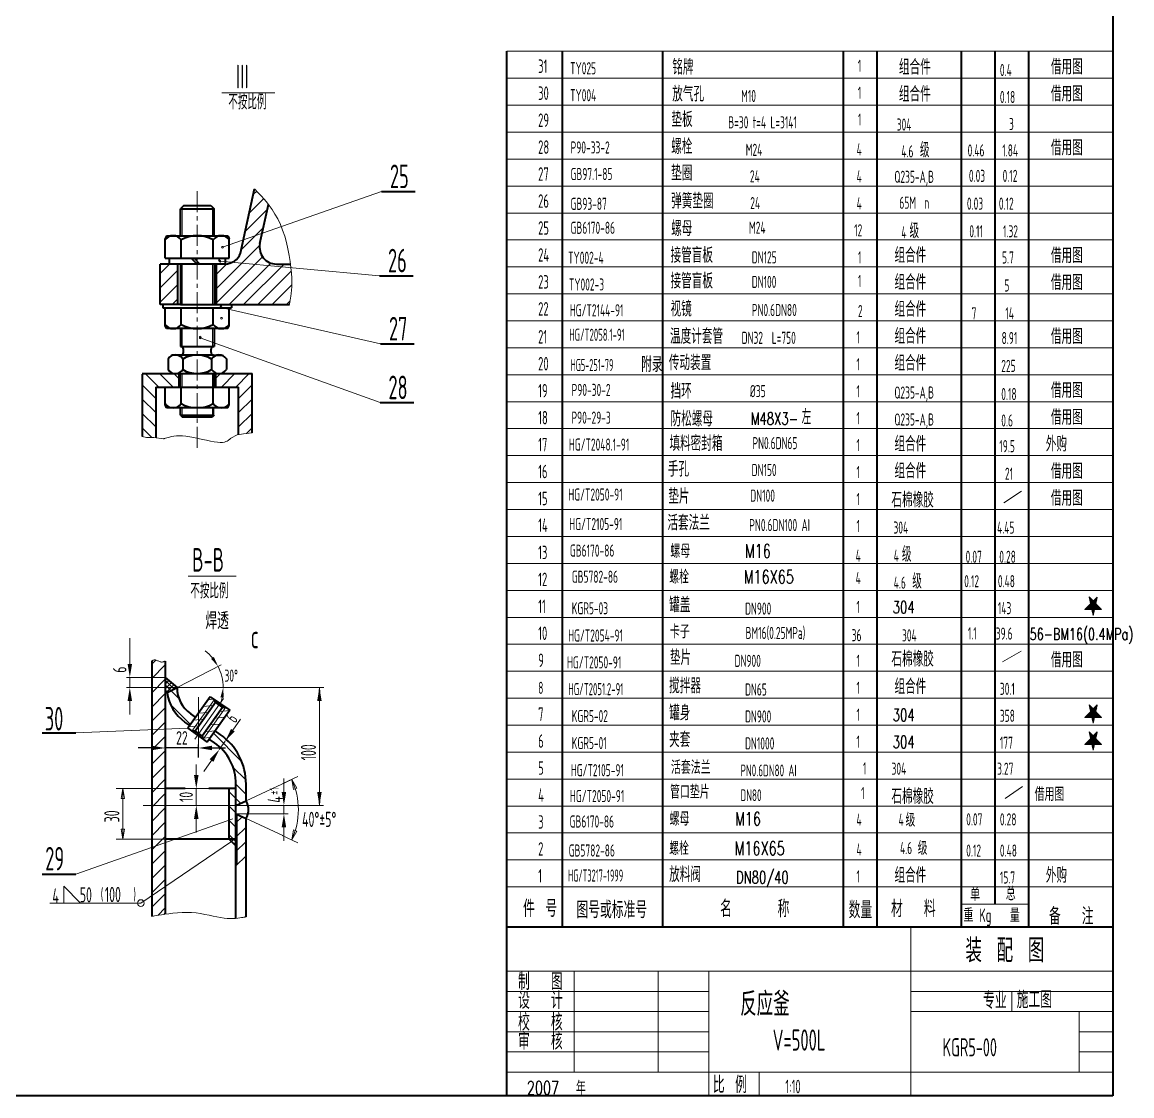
# Model space of a CAD drawing. Extents: x 2514 to 4956, y -860 to 401.
# Drawn here: x 2774 to 3103.5, y -429.8 to -111.2 of the extents above; entities that cross this region are included whole.
import ezdxf

# ---------------------------------------------------------------- set-up
doc = ezdxf.new("R2010")
doc.units = 0
doc.header["$LTSCALE"] = 5
doc.header["$MEASUREMENT"] = 0
doc.linetypes.add('CENTER', pattern=[2, 1.25, -0.25, 0.25, -0.25])
doc.layers.get('0').update_dxf_attribs({"linetype": 'CONTINUOUS', "lineweight": 18})
doc.layers.get('DEFPOINTS').update_dxf_attribs({"linetype": 'CONTINUOUS', "lineweight": 18})
for name, color, linetype, lineweight in [('1', 1, 'CONTINUOUS', 40), ('10', 7, 'CONTINUOUS', 18), ('2', 7, 'CENTER', 18), ('5', 7, 'CONTINUOUS', 18)]:
    doc.layers.add(name, color=color, linetype=linetype, lineweight=lineweight)
doc.styles.add('HZ', font='txt', dxfattribs={"width": 0.5, "bigfont": 'hztxt'})
doc.styles.get("Standard").update_dxf_attribs({"font": 'isocp.shx', "width": 0.707, "bigfont": 'hztxt.shx'})
doc.dimstyles.get("Standard").update_dxf_attribs({"dimtxt": 4, "dimasz": 4, "dimexe": 0.3, "dimexo": 0.0625, "dimgap": 0.1, "dimtad": 1, "dimdec": 4, "dimzin": 0, "dimdsep": 46, "dimtxsty": 'Standard', "dimcen": 0.09, "dimadec": 0, "dimazin": 0, "dimtfac": 1, "dimtdec": 4, "dimtmove": 0, "dimatfit": 3, "dimfxl": 1, "dimtolj": 1, "dimtzin": 0, "dimarcsym": 0})

# ---------------------------------------------------------------- blocks, each defined once
blk = doc.blocks.new('*D81')
at = {"color": 0, "lineweight": -2, "transparency": 16777216}
for p, q in [((2816.46, -329.4), (2816.46, -325.62)), ((2826.37, -329.4), (2826.37, -325.62)), ((2812.46, -326.62), (2808.46, -326.62)), ((2826.37, -326.62), (2816.46, -326.62)), ((2830.37, -326.62), (2834.37, -326.62))]:
    blk.add_line(p, q, dxfattribs=at)
at = {"color": 0, "transparency": 16777216}
for points in [[(2812.46, -325.95), (2812.46, -327.29), (2816.46, -326.62)], [(2830.37, -325.95), (2830.37, -327.29), (2826.37, -326.62)]]:
    blk.add_solid(points, dxfattribs=at)
at = {"layer": 'DEFPOINTS', "color": 0, "transparency": 16777216}
for p in [(2816.46, -326.62), (2816.46, -329.4), (2826.37, -329.4)]:
    blk.add_point(p, dxfattribs=at)
at = {"color": 0, "transparency": 16777216, "insert": (2821.42, -323.62), "char_height": 4, "attachment_point": 5}
blk.add_mtext('\\A1;22', dxfattribs=at)
blk = doc.blocks.new('*D23')
for p, q in [((-351.044809, -150.932251), (-352.506736, -152.394178)), ((-350.802169, -154.932251), (-346.802169, -150.932251)), ((-346.559528, -154.932251), (-342.559528, -150.932251)), ((-345.680615, -158.295979), (-341.680615, -154.295979)), ((-345.680615, -162.538619), (-341.680615, -158.538619)), ((-345.680615, -166.78126), (-341.680615, -162.78126)), ((-341.680615, -167.023901), (-343.365487, -168.708772))]:
    blk.add_line(p, q)
blk = doc.blocks.new('*D24')
for p, q in [((-369.403262, -154.932251), (-373.403262, -150.932251)), ((-365.160622, -154.932251), (-369.160622, -150.932251)), ((-364.917981, -150.932251), (-363.456054, -152.394178)), ((-370.282175, -158.295979), (-374.282175, -154.295979)), ((-370.282175, -162.538619), (-374.282175, -158.538619)), ((-370.282175, -166.78126), (-374.282175, -162.78126)), ((-374.282175, -167.023901), (-371.429012, -169.877063))]:
    blk.add_line(p, q)
blk = doc.blocks.new('*D19')
for p, q in [((-367.981395, -170.307333), (-367.979568, -170.306785)), ((-367.979568, -170.306785), (-367.966781, -170.302952)), ((-367.966781, -170.302952), (-367.932071, -170.292549)), ((-367.932071, -170.292549), (-367.864478, -170.272289)), ((-367.864478, -170.272289), (-367.753042, -170.238888)), ((-367.753042, -170.238888), (-367.586801, -170.189061)), ((-367.586801, -170.189061), (-367.354794, -170.119521)), ((-367.354794, -170.119521), (-367.046061, -170.026983)), ((-367.046061, -170.026983), (-366.651224, -169.911008)), ((-366.651224, -169.911008), (-366.167243, -169.782529)), ((-366.167243, -169.782529), (-365.592663, -169.655326)), ((-365.592663, -169.655326), (-364.926027, -169.543179)), ((-364.926027, -169.543179), (-364.165879, -169.459867)), ((-364.165879, -169.459867), (-363.310763, -169.419171)), ((-363.310763, -169.419171), (-362.359223, -169.434869)), ((-362.359223, -169.434869), (-361.309803, -169.520741)), ((-361.309803, -169.520741), (-360.166469, -169.684606)), ((-360.166469, -169.684606), (-358.954869, -169.910444)), ((-358.954869, -169.910444), (-357.706077, -170.176274)), ((-357.706077, -170.176274), (-356.451162, -170.460113)), ((-356.451162, -170.460113), (-355.221197, -170.739982)), ((-355.221197, -170.739982), (-354.047253, -170.993899)), ((-354.047253, -170.993899), (-352.960401, -171.199883)), ((-352.960401, -171.199883), (-351.991712, -171.335953)), ((-350.473109, -171.360755), (-349.902832, -171.274725)), ((-349.902832, -171.274725), (-349.439999, -171.144096)), ((-349.439999, -171.144096), (-349.070677, -170.98463)), ((-349.070677, -170.98463), (-348.780936, -170.812094)), ((-348.780936, -170.812094), (-348.556846, -170.642253)), ((-348.556846, -170.642253), (-348.384475, -170.490871)), ((-348.384475, -170.490871), (-348.251427, -170.370373)), ((-348.251427, -170.370373), (-348.151444, -170.279821)), ((-348.151444, -170.279821), (-348.079803, -170.214938)), ((-348.079803, -170.214938), (-348.03178, -170.171444)), ((-348.03178, -170.171444), (-348.002651, -170.145063)), ((-348.002651, -170.145063), (-347.981395, -170.125812)), ((-347.987693, -170.131516), (-347.982182, -170.126525)), ((-351.991712, -171.335953), (-351.164758, -171.386419)), ((-351.164758, -171.386419), (-350.473109, -171.360755))]:
    blk.add_line(p, q)
blk = doc.blocks.new('*D21')
at = {"layer": '5'}
for p, q in [((-341.319172, -97.835441), (-340.315532, -96.831801)), ((-342.49537, -103.25428), (-338.276374, -99.035284)), ((-343.671569, -108.67312), (-337.136699, -102.138249)), ((-344.847768, -114.091959), (-338.312897, -107.557089)), ((-352.231395, -125.718227), (-339.444894, -112.931726)), ((-352.231395, -129.960868), (-338.560981, -116.290454)), ((-352.231395, -121.475587), (-349.149758, -118.393949)), ((-348.460137, -130.432251), (-336.153296, -118.12541)), ((-344.217496, -130.432251), (-332.203032, -118.417786)), ((-339.974856, -130.432251), (-330.046474, -120.503869)), ((-335.732215, -130.432251), (-329.912288, -124.612324)), ((-331.489574, -130.432251), (-330.421635, -129.364311))]:
    blk.add_line(p, q, dxfattribs=at)
blk = doc.blocks.new('*D22')
at = {"layer": '5'}
for p, q in [((-368.991441, -121.26507), (-366.158622, -118.432251)), ((-363.731395, -120.247665), (-368.991441, -125.507711)), ((-363.731395, -124.490305), (-368.991441, -129.750351)), ((-365.4307, -130.432251), (-363.731395, -128.732946))]:
    blk.add_line(p, q, dxfattribs=at)
blk = doc.blocks.new('*D20')
for p, q in [((-340.953932, -96.152754), (-340.951146, -96.155717)), ((-340.951146, -96.155717), (-340.931646, -96.176459)), ((-340.931646, -96.176459), (-340.878717, -96.232758)), ((-340.878717, -96.232758), (-340.775645, -96.342393)), ((-340.775645, -96.342393), (-340.605716, -96.523142)), ((-340.605716, -96.523142), (-340.352214, -96.792784)), ((-340.352214, -96.792784), (-339.998426, -97.169097)), ((-339.998426, -97.169097), (-339.527637, -97.669861)), ((-339.527637, -97.669861), (-338.930462, -98.309652)), ((-338.930462, -98.309652), (-338.226831, -99.090246)), ((-338.226831, -99.090246), (-337.444004, -100.010216)), ((-337.444004, -100.010216), (-336.609239, -101.068135)), ((-336.609239, -101.068135), (-335.749795, -102.262577)), ((-335.749795, -102.262577), (-334.892933, -103.592115)), ((-334.892933, -103.592115), (-334.06591, -105.055324)), ((-334.06591, -105.055324), (-333.295987, -106.650775)), ((-333.295987, -106.650775), (-332.605598, -108.371375)), ((-332.605598, -108.371375), (-331.997877, -110.187353)), ((-331.997877, -110.187353), (-331.471135, -112.063267)), ((-331.471135, -112.063267), (-331.023682, -113.963678)), ((-331.023682, -113.963678), (-330.653829, -115.853146)), ((-330.653829, -115.853146), (-330.359885, -117.69623)), ((-330.359885, -117.69623), (-330.140161, -119.457492)), ((-330.140161, -119.457492), (-329.992966, -121.101491)), ((-329.992966, -121.101491), (-329.914971, -122.599367)), ((-329.925338, -125.15319), (-329.990619, -126.217227)), ((-329.896274, -123.948585), (-329.925338, -125.15319)), ((-329.914971, -122.599367), (-329.896274, -123.948585)), ((-330.183678, -127.939777), (-330.288373, -128.606381)), ((-330.08058, -127.144741), (-330.183678, -127.939777)), ((-329.990619, -126.217227), (-330.08058, -127.144741)), ((-330.600198, -130.364558), (-330.612283, -130.432251)), ((-330.608702, -130.412194), (-330.611835, -130.429744)), ((-330.583638, -130.271794), (-330.600198, -130.364558)), ((-330.556336, -130.118859), (-330.583638, -130.271794)), ((-330.515607, -129.890709), (-330.556336, -130.118859)), ((-330.458765, -129.572303), (-330.515607, -129.890709)), ((-330.383125, -129.148596), (-330.458765, -129.572303)), ((-330.288373, -128.606381), (-330.383125, -129.148596))]:
    blk.add_line(p, q)

msp = doc.modelspace()

# ---------------------------------------------------------------- hatches: boundary and pattern name
h = msp.add_hatch()
h.set_pattern_fill('ANSI37', color=256, style=0)
h.set_pattern_definition([(45, (3273.56396, -710.42861), (-0.088388348, 0.088388348), []), (135, (3273.56396, -710.42861), (-0.088388348, -0.088388348), [])])
h.paths.add_polyline_path([(3091.6234, -285.54897), (3092.40108, -285.54897), (3092.78211, -283.83432), (3092.00331, -283.04646), (3091.22716, -283.81369)])
h.paths.add_polyline_path([(3092.00331, -283.04646), (3092.78211, -283.83432), (3093.22571, -281.8381)])
h.paths.add_polyline_path([(3090.76619, -281.79496), (3091.22716, -283.81369), (3092.00331, -283.04646)])
h.paths.add_polyline_path([(3091.22716, -283.81369), (3089.4717, -285.54897), (3091.6234, -285.54897)])
h.paths.add_polyline_path([(3092.40108, -285.54897), (3091.6234, -285.54897), (3092.01753, -287.27495)])
h.paths.add_polyline_path([(3092.78211, -283.83432), (3092.40108, -285.54897), (3094.47705, -285.54897)])
h = msp.add_hatch()
h.set_pattern_fill('ANSI31', color=256, scale=15, angle=140, style=0)
h.set_pattern_definition([(185, (2500.3012, -220.6135), (0.163417, -1.867865), [])])
h.paths.add_polyline_path([(2831.04779, -312.277), (2829.76997, -311.42555), (2826.88306, -315.48513), (2826.88306, -318.13344)])
h.paths.add_polyline_path([(2831.34125, -313.1193), (2831.10752, -312.3168), (2831.04779, -312.277), (2826.88306, -318.13344), (2826.88306, -319.38842)])
h.paths.add_polyline_path([(2826.88306, -315.48513), (2823.14181, -320.74609), (2824.39258, -321.63556), (2826.88306, -318.13344)])
h.paths.add_polyline_path([(2824.39258, -321.63556), (2825.31869, -321.58824), (2826.88306, -319.38842), (2826.88306, -318.13344)], flags=17)
h.paths.add_polyline_path([(2834.41147, -314.51831), (2834.40897, -314.51664), (2833.44832, -314.61771), (2827.42576, -323.08665), (2827.68508, -323.97697)])
h.paths.add_polyline_path([(2827.68508, -323.97697), (2828.93585, -324.86644), (2835.68928, -315.36975), (2834.41147, -314.51831)])
h = msp.add_hatch()
h.set_pattern_fill('ANSI37', color=256, style=0)
h.set_pattern_definition([(45, (3273.56396, -742.42861), (-0.088388348, 0.088388348), []), (135, (3273.56396, -742.42861), (-0.088388348, -0.088388348), [])])
h.paths.add_polyline_path([(3091.6234, -317.54897), (3092.40108, -317.54897), (3092.78211, -315.83432), (3092.00331, -315.04646), (3091.22716, -315.81369)])
h.paths.add_polyline_path([(3092.00331, -315.04646), (3092.78211, -315.83432), (3093.22571, -313.8381)])
h.paths.add_polyline_path([(3090.76619, -313.79496), (3091.22716, -315.81369), (3092.00331, -315.04646)])
h.paths.add_polyline_path([(3091.22716, -315.81369), (3089.4717, -317.54897), (3091.6234, -317.54897)])
h.paths.add_polyline_path([(3092.40108, -317.54897), (3091.6234, -317.54897), (3092.01753, -319.27495)])
h.paths.add_polyline_path([(3092.78211, -315.83432), (3092.40108, -317.54897), (3094.47705, -317.54897)])
h = msp.add_hatch()
h.set_pattern_fill('ANSI37', color=256, style=0)
h.set_pattern_definition([(45, (3273.56396, -750.42861), (-0.088388348, 0.088388348), []), (135, (3273.56396, -750.42861), (-0.088388348, -0.088388348), [])])
h.paths.add_polyline_path([(3091.6234, -325.54897), (3092.40108, -325.54897), (3092.78211, -323.83432), (3092.00331, -323.04646), (3091.22716, -323.81369)])
h.paths.add_polyline_path([(3092.00331, -323.04646), (3092.78211, -323.83432), (3093.22571, -321.8381)])
h.paths.add_polyline_path([(3090.76619, -321.79496), (3091.22716, -323.81369), (3092.00331, -323.04646)])
h.paths.add_polyline_path([(3091.22716, -323.81369), (3089.4717, -325.54897), (3091.6234, -325.54897)])
h.paths.add_polyline_path([(3092.40108, -325.54897), (3091.6234, -325.54897), (3092.01753, -327.27495)])
h.paths.add_polyline_path([(3092.78211, -323.83432), (3092.40108, -325.54897), (3094.47705, -325.54897)])

# ---------------------------------------------------------------- linework, layer by layer
for p, q in [((3097.86235, -119.84817), (2917.86235, -119.84817)), ((3097.86235, -127.84817), (2917.86235, -127.84817)), ((3097.86235, -135.84817), (2917.86235, -135.84817)), ((3097.86235, -143.84817), (2917.86235, -143.84817)), ((3097.86235, -151.84817), (2917.86235, -151.84817)), ((3097.86235, -159.84817), (2917.86235, -159.84817)), ((2880.68047, -161.45201), (2833.46454, -178.00353)), ((2821.45478, -174.57899), (2821.45478, -166.65662)), ((2830.45478, -174.57899), (2830.45478, -166.65662)), ((3097.86235, -167.84817), (2917.86235, -167.84817)), ((3097.86235, -167.84817), (2917.86235, -167.84817)), ((3097.86235, -175.84817), (2917.86235, -175.84817)), ((2821.45478, -182.99565), (2821.45478, -194.99565)), ((2830.45478, -182.99565), (2830.45478, -194.99565)), ((2880.10843, -186.46435), (2832.73012, -182.16524)), ((3097.86235, -183.84817), (2917.86235, -183.84817)), ((3097.86235, -191.84817), (2917.86235, -191.84817)), ((2880.39292, -206.66305), (2832.97493, -195.8744)), ((3097.86235, -199.84817), (2917.86235, -199.84817)), ((2821.45478, -202.16232), (2821.45478, -207.49565)), ((2830.45478, -202.16232), (2830.45478, -207.49565)), ((2880.23925, -224.10517), (2826.85477, -204.93224)), ((3097.86235, -207.84817), (2917.86235, -207.84817)), ((2820.95478, -215.99565), (2820.95478, -215.49565)), ((2821.45478, -219.49565), (2821.45478, -215.49565)), ((2830.45478, -219.49565), (2830.45478, -215.49565)), ((2830.95478, -217.99565), (2830.95478, -215.99565)), ((3097.86235, -215.84817), (2917.86235, -215.84817)), ((3097.86235, -223.84817), (2917.86235, -223.84817)), ((2821.45478, -228.34905), (2821.45478, -225.66232)), ((2830.45478, -228.34905), (2830.45478, -225.66232)), ((3097.86235, -231.84817), (2917.86235, -231.84817)), ((3097.86235, -231.84817), (2917.86235, -231.84817)), ((3097.86235, -239.84817), (2917.86235, -239.84817)), ((3097.86235, -247.84817), (2917.86235, -247.84817)), ((3070.71108, -250.36452), (3065.45088, -253.87132)), ((3097.86235, -255.84817), (2917.86235, -255.84817)), ((3097.86235, -263.84817), (2917.86235, -263.84817)), ((3097.86235, -271.84817), (2917.86235, -271.84817)), ((3097.86235, -279.84817), (2917.86235, -279.84817)), ((3093.22571, -281.8381), (3089.4717, -285.54897)), ((3094.47705, -285.54897), (3090.76619, -281.79496)), ((3090.76619, -281.79496), (3092.01753, -287.27495)), ((3092.01753, -287.27495), (3093.22571, -281.8381)), ((3089.4717, -285.54897), (3094.47705, -285.54897)), ((3097.86235, -287.84817), (2917.86235, -287.84817)), ((2805.94827, -301.6731), (2805.94827, -293.9931)), ((3097.86235, -295.84817), (2917.86235, -295.84817)), ((3070.63779, -297.91844), (3065.09166, -301.08765)), ((2812.46381, -300.78378), (2812.46413, -300.78361)), ((2812.46413, -300.78361), (2812.46639, -300.78236)), ((2812.46639, -300.78236), (2812.47253, -300.77896)), ((2812.47253, -300.77896), (2812.48447, -300.77236)), ((2812.48447, -300.77236), (2812.50416, -300.76147)), ((2812.50416, -300.76147), (2812.53354, -300.74522)), ((2812.53354, -300.74522), (2812.57453, -300.72255)), ((2812.57453, -300.72255), (2812.62908, -300.69237)), ((2812.62908, -300.69237), (2812.69876, -300.65453)), ((2812.69876, -300.65453), (2812.78369, -300.61244)), ((2812.78369, -300.61244), (2812.8836, -300.57044)), ((2812.8836, -300.57044), (2812.99825, -300.53284)), ((2812.99825, -300.53284), (2813.12738, -300.50398)), ((2813.12738, -300.50398), (2813.27075, -300.48818)), ((2813.27075, -300.48818), (2813.42809, -300.48977)), ((2813.42809, -300.48977), (2813.59916, -300.51308)), ((2813.59916, -300.51308), (2813.78324, -300.56063)), ((2813.78324, -300.56063), (2813.97774, -300.62779)), ((2813.97774, -300.62779), (2814.17962, -300.70812)), ((2814.17962, -300.70812), (2814.38581, -300.7952)), ((2814.38581, -300.7952), (2814.59328, -300.88258)), ((2814.59328, -300.88258), (2814.79897, -300.96384)), ((2814.79897, -300.96384), (2814.99984, -301.03254)), ((2814.99984, -301.03254), (2815.19282, -301.08224)), ((2815.19282, -301.08224), (2815.37523, -301.10829)), ((2815.37523, -301.10829), (2815.54582, -301.11308)), ((2815.54582, -301.11308), (2815.7037, -301.1008)), ((2815.7037, -301.1008), (2815.84799, -301.0756)), ((2815.84799, -301.0756), (2815.97779, -301.04167)), ((2815.97779, -301.04167), (2816.09222, -301.00318)), ((2816.09222, -301.00318), (2816.19039, -300.9643)), ((2816.19039, -300.9643), (2816.27141, -300.9292)), ((2816.27141, -300.9292), (2816.33492, -300.90119)), ((2816.33492, -300.90119), (2816.38264, -300.88014)), ((2816.38264, -300.88014), (2816.41684, -300.86506)), ((2816.41684, -300.86506), (2816.43976, -300.85495)), ((2816.43976, -300.85495), (2816.45367, -300.84882)), ((2816.45367, -300.84882), (2816.46381, -300.84435)), ((2816.46081, -300.84567), (2816.46344, -300.84451)), ((2816.46381, -305.6731), (2804.94827, -305.6731)), ((2805.94827, -308.6731), (2805.94827, -305.6731)), ((3097.86235, -303.84817), (2917.86235, -303.84817)), ((2819.96381, -308.6731), (2804.94827, -308.6731)), ((2819.96381, -308.6731), (2863.52042, -308.6731)), ((2862.23988, -308.6731), (2861.99074, -311.66274)), ((2862.23988, -343.6731), (2862.23988, -308.6731)), ((2862.23988, -308.6731), (2862.48902, -311.66274)), ((2805.94827, -312.6731), (2805.94827, -316.6731)), ((2831.08194, -312.22897), (2824.39258, -321.63556)), ((2833.75977, -311.94906), (2825.21318, -323.96729)), ((2826.37222, -311.5111), (2826.37222, -329.40057)), ((2861.99074, -311.66274), (2862.48902, -311.66274)), ((2862.23988, -339.6731), (2862.23988, -312.6731)), ((3097.86235, -311.84817), (2917.86235, -311.84817)), ((2834.41147, -314.51831), (2827.68508, -323.97697)), ((3093.22571, -313.8381), (3089.4717, -317.54897)), ((3090.76619, -313.79496), (3092.01753, -319.27495)), ((3094.47705, -317.54897), (3090.76619, -313.79496)), ((3092.01753, -319.27495), (3093.22571, -313.8381)), ((3089.4717, -317.54897), (3094.47705, -317.54897)), ((2789.89755, -322.16153), (2823.14181, -320.74609)), ((3097.86235, -319.84817), (2917.86235, -319.84817)), ((3093.22571, -321.8381), (3089.4717, -325.54897)), ((3090.76619, -321.79496), (3092.01753, -327.27495)), ((3094.47705, -325.54897), (3090.76619, -321.79496)), ((3092.01753, -327.27495), (3093.22571, -321.8381)), ((3089.4717, -325.54897), (3094.47705, -325.54897)), ((3097.86235, -327.84817), (2917.86235, -327.84817)), ((2825.68201, -334.6731), (2825.68201, -331.47739)), ((2851.70474, -339.6731), (2851.70474, -335.6731)), ((3097.86235, -335.84817), (2917.86235, -335.84817)), ((2835.46381, -338.6731), (2809.92335, -338.6731)), ((2825.68201, -343.6731), (2825.68201, -338.6731)), ((3071.03394, -338.06943), (3065.88396, -341.6348)), ((2861.99074, -340.68346), (2862.48902, -340.68346)), ((2862.23988, -343.6731), (2861.99074, -340.68346)), ((2862.23988, -343.6731), (2862.48902, -340.68346)), ((2837.46381, -343.6731), (2809.92335, -343.6731)), ((2837.46381, -343.6731), (2852.70474, -343.6731)), ((2850.78919, -343.6731), (2837.46381, -343.6731)), ((2850.78919, -343.6731), (2863.50373, -343.6731)), ((2851.70474, -343.6731), (2851.70474, -346.1731)), ((3097.86235, -343.84817), (2917.86235, -343.84817)), ((2789.88525, -364.03842), (2836.53336, -347.61399)), ((2825.68201, -347.6731), (2825.68201, -351.6731)), ((2837.8498, -346.35309), (2837.8498, -360.98798)), ((2852.95327, -346.1731), (2850.70474, -346.1731)), ((2837.46381, -351.22072), (2837.46381, -360.48798)), ((2837.46381, -351.22072), (2837.46381, -360.98798)), ((2851.70474, -350.1731), (2851.70474, -354.1731)), ((3097.86235, -351.84817), (2917.86235, -351.84817)), ((2809.23577, -372.65898), (2836.17976, -354.38905)), ((3097.86235, -359.84817), (2917.86235, -359.84817)), ((3097.86235, -367.84817), (2917.86235, -367.84817)), ((2818.76114, -375.66725), (2820.09294, -375.54705)), ((2820.09294, -375.54705), (2821.47451, -375.46617)), ((2821.47451, -375.46617), (2822.87773, -375.43865)), ((2822.87773, -375.43865), (2824.2745, -375.47854)), ((2824.2745, -375.47854), (2825.64077, -375.59444)), ((2825.64077, -375.59444), (2826.96878, -375.77309)), ((3052.86235, -372.96654), (3072.86235, -372.96654)), ((2812.46381, -376.5902), (2812.46778, -376.58956)), ((2812.46778, -376.58956), (2812.49553, -376.58505)), ((2812.49553, -376.58505), (2812.57086, -376.5728)), ((2812.57086, -376.5728), (2812.71755, -376.54894)), ((2812.71755, -376.54894), (2812.95939, -376.50961)), ((2812.95939, -376.50961), (2813.32017, -376.45094)), ((2813.32017, -376.45094), (2813.82368, -376.36906)), ((2813.82368, -376.36906), (2814.4937, -376.2601)), ((2814.4937, -376.2601), (2815.34538, -376.12318)), ((2815.34538, -376.12318), (2816.35925, -375.96936)), ((2816.35925, -375.96936), (2817.50721, -375.8127)), ((2817.50721, -375.8127), (2818.76114, -375.66725)), ((2826.96878, -375.77309), (2828.25481, -375.99576)), ((2828.25481, -375.99576), (2829.49517, -376.24374)), ((2829.49517, -376.24374), (2830.68614, -376.49831)), ((2830.68614, -376.49831), (2831.82402, -376.74074)), ((2831.82402, -376.74074), (2832.90511, -376.95233)), ((2832.90511, -376.95233), (2833.92571, -377.11434)), ((2833.92571, -377.11434), (2834.88214, -377.21298)), ((2834.88214, -377.21298), (2835.77096, -377.25408)), ((2835.77096, -377.25408), (2836.58874, -377.24841)), ((2836.58874, -377.24841), (2837.33207, -377.20672)), ((2837.33207, -377.20672), (2837.99752, -377.13977)), ((2837.99752, -377.13977), (2838.58169, -377.05833)), ((2838.58169, -377.05833), (2839.08116, -376.97313)), ((2839.08116, -376.97313), (2839.49251, -376.89495)), ((2839.49251, -376.89495), (2839.81479, -376.83238)), ((2839.81479, -376.83238), (2840.05698, -376.78536)), ((2840.05698, -376.78536), (2840.23052, -376.75167)), ((2840.23052, -376.75167), (2840.34685, -376.72909)), ((2840.34685, -376.72909), (2840.41741, -376.71539)), ((2840.41741, -376.71539), (2840.4689, -376.70539)), ((2840.45364, -376.70835), (2840.46699, -376.70576)), ((2917.86235, -379.84817), (3097.86235, -379.84817)), ((3037.86235, -379.84817), (3037.86235, -429.84817)), ((3097.86235, -392.84817), (2917.86235, -392.84817)), ((2937.86235, -392.84817), (2937.86235, -422.84817)), ((2962.86235, -392.84817), (2962.86235, -422.84817)), ((2977.86235, -392.84817), (2977.86235, -429.84817)), ((2977.86235, -398.84817), (2917.86235, -398.84817)), ((3097.86235, -398.84817), (3037.86235, -398.84817)), ((3097.86235, -398.84817), (3037.86235, -398.84817)), ((3067.86235, -398.84817), (3067.86235, -404.84817)), ((2977.86235, -404.84817), (2917.86235, -404.84817)), ((3097.86235, -404.84817), (3037.86235, -404.84817)), ((3097.86235, -404.84817), (3037.86235, -404.84817)), ((3087.86235, -422.84817), (3087.86235, -404.84817)), ((2977.86235, -410.84817), (2917.86235, -410.84817)), ((3097.86235, -410.84817), (3087.86235, -410.84817)), ((2917.86235, -416.84817), (2977.86235, -416.84817)), ((3097.86235, -416.84817), (3087.86235, -416.84817)), ((3037.86235, -419.84817), (3037.86235, -429.84817)), ((3097.86235, -422.84817), (2917.86235, -422.84817)), ((2992.86235, -422.84817), (2992.86235, -429.84817))]:
    msp.add_line(p, q)
at = {"color": 0, "linetype": 'ByBlock'}
for p, q in [((2819.96381, -308.6731), (2833.03987, -301.93211)), ((2824.22423, -316.60166), (2823.40686, -316.02555)), ((2822.49589, -319.05379), (2821.67852, -318.47768)), ((2836.55365, -321.34806), (2838.85808, -318.07857)), ((2832.52087, -327.06968), (2834.24921, -324.61755)), ((2830.21643, -330.33917), (2827.912, -333.60866))]:
    msp.add_line(p, q, dxfattribs=at)
for points in [[(2835.95399, -234.68993), (2837.80773, -233.71917), (2839.66112, -233.3882), (2842.25556, -233.05724)], [(2815.95478, -234.87074), (2813.04892, -234.50808), (2810.87663, -234.50808), (2809.654, -234.18444)]]:
    msp.add_lwpolyline(points)
for centre in [(2833.46454, -178.00353), (2832.73012, -182.16524), (2832.97493, -195.8744), (2826.85477, -204.93224)]:
    msp.add_circle(centre, 0.25)
for start, end in [(39.833358, 52.3946217), (0, 27.2720943), (340.5657984, 347.4387363)]:
    msp.add_arc((2819.96381, -308.6731), 13.71136, start, end, dxfattribs=at)
for points in [[(2830.9096, -299.61384), (2830.07623, -300.16654), (2832.15103, -302.39032)], [(2832.84998, -311.60039), (2833.84398, -311.70979), (2833.67518, -308.6731)], [(2836.00873, -320.96399), (2837.09856, -321.73214), (2834.24921, -324.61755)], [(2829.67152, -329.9551), (2830.76135, -330.72325), (2832.52087, -327.06968)]]:
    msp.add_solid(points, dxfattribs=at)
for points in [[(2805.28161, -301.6731), (2806.61494, -301.6731), (2805.94827, -305.6731)], [(2805.28161, -312.6731), (2806.61494, -312.6731), (2805.94827, -308.6731)], [(2861.57321, -312.6731), (2862.90655, -312.6731), (2862.23988, -308.6731)], [(2825.01535, -334.6731), (2826.34868, -334.6731), (2825.68201, -338.6731)], [(2851.03807, -339.6731), (2852.37141, -339.6731), (2851.70474, -343.6731)], [(2861.57321, -339.6731), (2862.90655, -339.6731), (2862.23988, -343.6731)], [(2825.01535, -347.6731), (2826.34868, -347.6731), (2825.68201, -343.6731)], [(2851.03807, -350.1731), (2852.37141, -350.1731), (2851.70474, -346.1731)]]:
    msp.add_solid(points)
at = {"layer": '1'}
for p, q in [((3097.86235, 376.15183), (3097.86235, -429.84817)), ((2917.86235, -429.84817), (2917.86235, -119.84817)), ((2934.42215, -379.84817), (2934.42215, -119.84817)), ((2964.23843, -379.84817), (2964.23843, -119.84817)), ((3017.86235, -379.84817), (3017.86235, -119.84817)), ((3027.86235, -379.84817), (3027.86235, -119.84817)), ((3052.86235, -379.84817), (3052.86235, -119.84817)), ((3062.86235, -372.96654), (3062.86235, -119.84817)), ((3072.86235, -379.84817), (3072.86235, -119.84817)), ((2838.85076, -179.75023), (2842.98224, -160.71616)), ((2880.68047, -161.45201), (2890.68047, -161.45201)), ((2821.95478, -165.65662), (2820.95478, -166.65662)), ((2820.95478, -174.57899), (2820.95478, -166.65662)), ((2820.95478, -166.65662), (2830.95478, -166.65662)), ((2821.95478, -165.65662), (2829.95478, -165.65662)), ((2829.95478, -165.65662), (2830.95478, -166.65662)), ((2830.95478, -174.57899), (2830.95478, -166.65662)), ((2844.58138, -176.9206), (2847.09544, -165.33815)), ((2816.86572, -174.57899), (2816.42822, -175.51649)), ((2816.86572, -174.57899), (2835.04384, -174.57899)), ((2835.04384, -174.57899), (2835.48134, -175.51649)), ((2816.42822, -181.24565), (2816.42822, -175.51649)), ((2821.1915, -181.24565), (2821.1915, -175.82899)), ((2830.71806, -181.24565), (2830.71806, -175.82899)), ((2835.48134, -181.24565), (2835.48134, -175.51649)), ((2814.94473, -194.99565), (2814.94473, -182.99565)), ((2834.16872, -182.99565), (2814.94473, -182.99565)), ((2816.42822, -181.24565), (2835.48134, -181.24565)), ((2817.67822, -181.24565), (2817.67822, -182.99565)), ((2820.20478, -194.99565), (2820.20478, -182.99565)), ((2820.95478, -182.99565), (2820.95478, -194.99565)), ((2825.95478, -182.99565), (2824.20478, -181.24565)), ((2825.00813, -181.24565), (2826.75813, -182.99565)), ((2830.95478, -182.99565), (2830.95478, -194.99565)), ((2831.70478, -194.99565), (2831.70478, -182.99565)), ((2834.23134, -181.24565), (2834.23134, -182.99565)), ((2849.4676, -182.98119), (2853.66631, -182.98119)), ((2880.10843, -186.46435), (2890.10843, -186.46435)), ((2820.95478, -194.99565), (2814.94473, -194.99565)), ((2815.76801, -194.99565), (2815.76801, -195.99565)), ((2815.76801, -195.99565), (2836.15384, -195.99565)), ((2816.42822, -201.22482), (2816.42822, -195.99565)), ((2820.95478, -194.99565), (2853.32389, -194.99565)), ((2821.1915, -200.91232), (2821.1915, -195.99565)), ((2830.71806, -200.91232), (2830.71806, -195.99565)), ((2835.48134, -201.22482), (2835.48134, -195.99565)), ((2836.15384, -194.99565), (2836.15384, -195.99565)), ((2816.86572, -202.16232), (2816.42822, -201.22482)), ((2835.04384, -202.16232), (2816.86572, -202.16232)), ((2820.95478, -202.16232), (2820.95478, -207.49565)), ((2830.95478, -202.16232), (2830.95478, -207.49565)), ((2835.04384, -202.16232), (2835.48134, -201.22482)), ((2820.95478, -207.49565), (2830.80478, -207.49565)), ((2830.80478, -207.49565), (2830.95478, -207.49565)), ((2880.39292, -206.66305), (2890.39292, -206.66305)), ((2818.46366, -209.99565), (2817.30478, -211.15453)), ((2830.80478, -209.99565), (2818.46366, -209.99565)), ((2821.85478, -209.24565), (2821.85478, -208.24565)), ((2830.05478, -209.24565), (2830.05478, -208.24565)), ((2830.80478, -209.99565), (2833.4459, -209.99565)), ((2833.4459, -209.99565), (2834.60478, -211.15453)), ((2817.30478, -211.15453), (2817.30478, -214.33677)), ((2821.67283, -211.18243), (2821.67283, -214.33677)), ((2830.23673, -211.18243), (2830.23673, -214.33677)), ((2834.60478, -211.15453), (2834.60478, -214.33677)), ((2809.654, -215.49565), (2842.25556, -215.49565)), ((2809.654, -215.65213), (2809.654, -234.18444)), ((2818.46366, -215.49565), (2817.30478, -214.33677)), ((2820.48012, -215.45484), (2820.48012, -219.49565)), ((2820.95478, -219.49565), (2820.95478, -215.49565)), ((2830.80478, -215.49565), (2833.4459, -215.49565)), ((2830.95478, -219.49565), (2830.95478, -215.49565)), ((2831.42944, -215.45484), (2831.42944, -219.49565)), ((2833.4459, -215.49565), (2834.60478, -214.33677)), ((2842.25556, -233.05724), (2842.25556, -215.49565)), ((2813.654, -219.49565), (2838.25556, -219.49565)), ((2813.654, -219.49565), (2813.654, -234.58359)), ((2816.42822, -224.72482), (2816.42822, -219.49565)), ((2821.1915, -224.41232), (2821.1915, -219.49565)), ((2830.71806, -224.41232), (2830.71806, -219.49565)), ((2830.80478, -217.99565), (2830.95478, -217.99565)), ((2835.48134, -224.72482), (2835.48134, -219.49565)), ((2838.25556, -233.56751), (2838.25556, -219.49565)), ((2816.86572, -225.66232), (2816.42822, -224.72482)), ((2835.04384, -225.66232), (2816.86572, -225.66232)), ((2820.95478, -227.84905), (2820.95478, -225.66232)), ((2830.81658, -227.98726), (2830.81658, -225.66232)), ((2835.04384, -225.66232), (2835.48134, -224.72482)), ((2880.23925, -224.10517), (2890.23925, -224.10517)), ((2820.95478, -227.84905), (2821.45478, -228.34905)), ((2820.95478, -227.84905), (2830.95478, -227.84905)), ((2821.45478, -228.34905), (2830.45478, -228.34905)), ((2830.95478, -227.84905), (2830.45478, -228.34905)), ((2812.46381, -300.78378), (2812.46381, -376.5902)), ((2816.46381, -300.84435), (2816.46381, -375.95509)), ((2816.46381, -305.6731), (2819.96381, -308.6731)), ((2817.05414, -310.1731), (2819.96381, -308.6731)), ((2817.05414, -310.1731), (2816.46381, -310.1731)), ((2829.76997, -311.42555), (2823.14181, -320.74609)), ((2829.76997, -311.42555), (2835.68928, -315.36975)), ((2831.34125, -313.1193), (2831.08194, -312.22897)), ((2831.34125, -313.1193), (2825.31869, -321.58824)), ((2833.44832, -314.61771), (2827.42576, -323.08665)), ((2835.68928, -315.36975), (2828.93585, -324.86644)), ((2831.34125, -313.1193), (2833.44832, -314.61771)), ((2833.44832, -314.61771), (2834.41295, -314.51623)), ((2823.7305, -319.91827), (2822.29411, -318.9125)), ((2825.46916, -317.47337), (2824.01484, -316.45504)), ((2779.89755, -322.16153), (2789.89755, -322.16153)), ((2823.14181, -320.74609), (2828.93585, -324.86644)), ((2825.31869, -321.58824), (2824.39258, -321.63556)), ((2825.31869, -321.58824), (2827.42576, -323.08665)), ((2832.78819, -322.59821), (2831.29326, -321.55145)), ((2827.42576, -323.08665), (2827.68508, -323.97697)), ((2831.06746, -325.05567), (2829.5546, -323.99635)), ((2822.40945, -338.6731), (2816.46381, -338.6731)), ((2837.46381, -338.6731), (2829.40945, -338.6731)), ((2835.46381, -353.6731), (2835.46381, -338.6731)), ((2837.46381, -343.6731), (2837.46381, -337.34295)), ((2840.46381, -342.27417), (2840.46381, -337.34295)), ((2837.46381, -343.6731), (2840.46381, -342.27417)), ((2837.46381, -377.19347), (2837.46381, -343.6731)), ((2837.46381, -346.1731), (2840.46381, -347.57202)), ((2840.46381, -376.70638), (2840.46381, -347.57202)), ((2835.46381, -353.6731), (2816.46381, -353.6731)), ((2837.46381, -353.6731), (2829.40945, -353.6731)), ((2835.46381, -353.6731), (2837.46381, -355.6731)), ((2779.88525, -364.03842), (2789.88525, -364.03842)), ((3097.86235, -379.84817), (2917.86235, -379.84817)), ((3097.86235, -429.84817), (2523.86235, -429.84817)), ((3097.86235, -429.84817), (2917.86235, -429.84817))]:
    msp.add_line(p, q, dxfattribs=at)
for centre, radius, start, end in [((2818.80986, -177.47287), 2.89388, 34.614666, 145.385334), ((2825.95478, -184.27952), 9.70053, 60.591514, 119.408486), ((2833.0997, -177.47287), 2.89388, 34.614666, 145.385334), ((2849.4676, -177.98119), 5, 167.7535, 270), ((2834.16872, -177.99565), 5, 270, 339.456638), ((2818.80986, -199.26844), 2.89388, 214.614666, 325.385334), ((2825.95478, -192.46179), 9.70053, 240.591514, 299.408486), ((2833.0997, -199.26844), 2.89388, 214.614666, 325.385334), ((2821.10478, -208.24565), 0.75, 0, 90), ((2830.80478, -208.24565), 0.75, 90, 180), ((2819.47997, -212.5519), 2.58536, 31.985467, 147.282817), ((2821.10478, -209.24565), 0.75, 270, 0), ((2825.95478, -218.31382), 8.31817, 59.01785, 120.98215), ((2830.80478, -209.24565), 0.75, 180, 270), ((2832.42959, -212.5519), 2.58536, 32.717183, 148.014533), ((2819.4888, -212.92577), 2.60017, 212.864698, 327.135302), ((2825.95478, -207.00551), 8.49015, 239.712195, 300.287805), ((2832.42076, -212.92577), 2.60017, 212.864698, 327.135302), ((2818.80986, -222.76844), 2.89388, 214.614666, 325.385334), ((2825.95478, -215.96179), 9.70053, 240.591514, 299.408486), ((2833.0997, -222.76844), 2.89388, 214.614666, 325.385334), ((2829.46381, -308.6731), 9.5, 180, 235), ((2829.46381, -308.6731), 12.5, 186.892103, 235), ((2822.46381, -337.34295), 18, 0, 55), ((2822.46381, -337.34295), 15, 0, 55), ((2835.93748, -344.9231), 5.24447, 329.662766, 30.337234)]:
    msp.add_arc(centre, radius, start, end, dxfattribs=at)
at = {"layer": '2'}
msp.add_line((2825.95478, -161.32785), (2825.95478, -238.07761), dxfattribs=at)
at = {"layer": '5'}
for p, q in [((2833.27558, -132.13421), (2848.98009, -132.13421)), ((2823.28468, -275.6265), (2837.53, -275.6265)), ((2812.46381, -301.73747), (2813.66992, -300.53136)), ((2812.46381, -305.98011), (2816.46381, -301.98011)), ((2812.46381, -310.22275), (2816.46381, -306.22275)), ((2816.46381, -306.22275), (2816.75978, -305.92678)), ((2819.08807, -309.12456), (2816.46381, -306.50031)), ((2816.46381, -307.63696), (2817.52128, -306.5795)), ((2816.46381, -309.05118), (2818.28278, -307.23221)), ((2818.15491, -309.60562), (2816.46381, -307.91452)), ((2817.22176, -310.08669), (2816.46381, -309.32874)), ((2816.7561, -310.1731), (2819.04428, -307.88492)), ((2820.57509, -312.0258), (2818.15491, -309.60562)), ((2819.35802, -308.9854), (2819.80578, -308.53764)), ((2812.46381, -314.46539), (2816.46381, -310.46539)), ((2812.46381, -318.70803), (2816.46381, -314.70803)), ((2823.93598, -319.62933), (2818.02899, -313.72235)), ((2812.46381, -322.95067), (2816.46381, -318.95067)), ((2839.1557, -330.60641), (2830.79765, -322.24837)), ((2812.46381, -327.19331), (2816.46381, -323.19331)), ((2812.46381, -331.43595), (2816.46381, -327.43595)), ((2812.46381, -335.67859), (2816.46381, -331.67859)), ((2840.4219, -336.11525), (2836.58179, -332.27515)), ((2812.46381, -339.92123), (2816.46381, -335.92123)), ((2840.46381, -342.27417), (2854.01442, -335.95542)), ((2851.41694, -337.16665), (2855.82704, -335.11018)), ((2854.01442, -335.95542), (2854.56307, -338.90483)), ((2854.01442, -335.95542), (2855.48998, -338.56746)), ((2816.46381, -338.6731), (2801.8636, -338.6731)), ((2803.8636, -338.6731), (2803.3704, -341.63228)), ((2803.8636, -353.6731), (2803.8636, -338.6731)), ((2803.8636, -338.6731), (2804.3568, -341.63228)), ((2840.46381, -340.39981), (2837.46381, -337.39981)), ((2855.48998, -338.56746), (2854.56307, -338.90483)), ((2803.3704, -341.63228), (2804.3568, -341.63228)), ((2812.46381, -344.16387), (2816.46381, -340.16387)), ((2837.46381, -341.64245), (2835.46381, -339.64245)), ((2838.84869, -343.02732), (2837.46381, -341.64245)), ((2812.46381, -348.40652), (2816.46381, -344.40652)), ((2837.46381, -345.88509), (2835.46381, -343.88509)), ((2812.46381, -352.64916), (2816.46381, -348.64916)), ((2837.46381, -350.12773), (2835.46381, -348.12773)), ((2837.46381, -346.1731), (2852.95327, -346.1731)), ((2837.46381, -348.86236), (2839.29785, -347.02832)), ((2840.46381, -347.57202), (2851.33141, -352.63967)), ((2803.8636, -353.6731), (2803.3704, -350.71392)), ((2803.3704, -350.71392), (2804.3568, -350.71392)), ((2803.8636, -353.6731), (2804.3568, -350.71392)), ((2836.76654, -353.6731), (2835.46381, -352.37037)), ((2837.46381, -353.105), (2840.46381, -350.105)), ((2854.01442, -353.89077), (2854.56307, -350.94137)), ((2854.01442, -353.89077), (2855.48998, -351.27874)), ((2854.56307, -350.94137), (2855.48998, -351.27874)), ((2816.46381, -353.6731), (2801.8636, -353.6731)), ((2812.46381, -356.8918), (2816.46381, -352.8918)), ((2835.47266, -353.68194), (2835.4815, -353.6731)), ((2836.17976, -354.38905), (2836.89571, -353.6731)), ((2837.46381, -354.37037), (2836.76654, -353.6731)), ((2836.88687, -355.09616), (2837.46381, -354.51921)), ((2837.46381, -357.34764), (2840.46381, -354.34764)), ((2851.17953, -352.56884), (2855.82704, -354.73601)), ((2812.46381, -361.13444), (2816.46381, -357.13444)), ((2837.46381, -361.59028), (2840.46381, -358.59028)), ((2812.46381, -365.37708), (2816.46381, -361.37708)), ((2812.46381, -369.61972), (2816.46381, -365.61972)), ((2786.31042, -367.65898), (2791.31042, -372.65898)), ((2786.31042, -372.65898), (2786.31042, -367.65898)), ((2812.46381, -373.86236), (2816.46381, -369.86236)), ((2782.2348, -372.65898), (2809.23577, -372.65898)), ((2814.27279, -376.29602), (2816.46381, -374.105)), ((2816.00427, -376.02322), (2816.46381, -375.56367))]:
    msp.add_line(p, q, dxfattribs=at)
for centre, radius in [((2832.5051, -181.92192), 0.25), ((2833.01584, -195.51626), 0.25), ((2833.17748, -199.07237), 0.25), ((2826.8517, -204.69152), 0.25), ((2809.23577, -372.65898), 1)]:
    msp.add_circle(centre, radius, dxfattribs=at)
msp.add_arc((2834.78318, -344.9231), 21.21933, 335, 25, dxfattribs=at)
at = {"layer": 'DEFPOINTS', "color": 0, "linetype": 'ByBlock'}
for p in [(2819.96381, -308.6731), (2819.96381, -308.6731), (2833.50295, -306.50673), (2863.73988, -308.6731), (2817.05414, -310.1731), (2820.26722, -311.0233), (2820.26722, -311.0233), (2822.49589, -319.05379), (2824.22423, -316.60166), (2824.22423, -316.60166)]:
    msp.add_point(p, dxfattribs=at)

# ---------------------------------------------------------------- block references
for name in ['*D21', '*D22', '*D24', '*D23']:
    msp.add_blockref(name, (3183.93618, -64.5634))
at = {"layer": '5'}
for name in ['*D20', '*D19']:
    msp.add_blockref(name, (3183.93618, -64.5634), dxfattribs=at)

# ---------------------------------------------------------------- texts
at = {"style": 'HZ', "width": 0.7}
for s, height, p in [('铭牌', 4.5, (2967.01754, -126.76083)), ('组合件', 4.5, (3034.31636, -126.78332)), ('借用图', 4.5, (3079.44368, -126.71395)), ('放气孔 ', 4.5, (2967.01754, -134.76083)), ('组合件', 4.5, (3034.31636, -134.78332)), ('借用图', 4.5, (3079.44368, -134.71395)), ('垫板 ', 4.5, (2966.76112, -142.31829)), ('螺栓', 4.5, (2966.68447, -150.3605)), ('借用图', 4.5, (3079.44368, -150.71395)), ('垫圈', 4.5, (2966.68447, -158.21104)), ('弹簧垫圈', 4.5, (2966.68447, -166.52095)), ('螺母', 4.5, (2966.68447, -174.69547)), ('接管盲板', 4.5, (2966.50159, -182.61662)), ('组合件', 4.5, (3033.00109, -182.63213)), ('借用图', 4.5, (3079.44368, -182.71395)), ('接管盲板', 4.5, (2966.50159, -190.24892)), ('组合件', 4.5, (3033.00109, -190.63213)), ('借用图', 4.5, (3079.44368, -190.71395)), ('视镜 ', 4.5, (2966.50159, -198.56234)), ('组合件', 4.5, (3033.00109, -198.63213)), ('温度计套管', 4.5, (2966.35159, -206.68252)), ('组合件', 4.5, (3033.00109, -206.63213)), ('借用图', 4.5, (3079.44368, -206.71395)), ('附录', 4.5, (2957.81018, -215.01392)), ('传动装置', 4.5, (2966.00068, -214.51559)), ('组合件', 4.5, (3033.00109, -214.63213)), ('挡环', 4.5, (2966.50159, -222.94816)), ('借用图', 4.5, (3079.44368, -222.71395)), ('防松螺母', 4.5, (2966.50159, -231.1823)), ('M48X3-', 3.6, (2990.34508, -230.66874)), ('借用图', 4.5, (3079.44368, -230.71395)), ('填料密封箱', 4.5, (2966.17657, -238.47108)), ('组合件', 4.5, (3033.00109, -238.63213)), ('外购', 4.5, (3077.9291, -238.63213)), ('手孔', 4.5, (2965.70179, -246.0828)), ('组合件', 4.5, (3033.00109, -246.63213)), ('借用图', 4.5, (3079.44368, -246.71395)), ('垫片 ', 4.5, (2965.83331, -254.15588)), ('石棉橡胶 ', 4.5, (3032.08628, -255.2499)), ('借用图', 4.5, (3079.44368, -254.71395)), ('活套法兰 ', 4.5, (2965.57445, -262.03576)), ('螺母      M16', 4, (2966.45291, -270.16297)), ('螺栓      M16X65', 4, (2966.08655, -277.82315)), ('罐盖', 4.5, (2966.08414, -286.40032)), ('304', 3.6, (3032.4808, -286.63213)), ('焊透', 5, (2828.3759, -291.37977)), ('卡子', 4, (2966.32746, -294.06654)), ('56-BM16(0.4MPa)', 3.5, (3073.11966, -294.56946)), ('垫片', 4.5, (2966.32746, -302.00623)), ('石棉橡胶 ', 4.5, (3032.08628, -302.44991)), ('借用图', 4.5, (3079.44368, -302.71395)), ('搅拌器', 4.5, (2966.08414, -310.40032)), ('组合件', 4.5, (3033.00109, -310.63213)), ('罐身', 4.5, (2966.08414, -318.40032)), ('304', 3.6, (3032.4808, -318.63213)), ('夹套', 4.5, (2966.08414, -326.40032)), ('304', 3.6, (3032.4808, -326.63213)), ('活套法兰 ', 4, (2966.62649, -334.38109)), ('管口垫片', 4, (2966.35531, -341.63836)), ('石棉橡胶 ', 4.5, (3032.08628, -343.2499)), ('借用图', 4, (3074.60202, -342.34048)), ('螺母     M16', 4, (2966.21973, -349.64477)), ('螺栓     M16X65', 4, (2966.08414, -358.40032)), ('放料阀', 4.5, (2966.08414, -366.40032)), ('组合件', 4.5, (3033.00109, -366.63213)), ('外购', 4.5, (3077.9291, -366.63213)), ('    DN80/40', 3.6, (2976.17157, -366.80767)), ('单', 4, (3055.45477, -372.07055)), ('总', 4, (3066.04368, -371.84655)), ('件 号', 5, (2922.71656, -376.75505)), ('图号或标准号', 5, (2938.55336, -377.14438)), ('名    称', 5, (2981.2199, -376.83049)), ('数量', 5, (3019.38047, -377.18696)), ('材  料', 5, (3031.97716, -376.81332)), ('重    量', 4, (3053.47366, -378.25638)), ('备  注', 5, (3078.86977, -379.04398)), ('装 配 图', 7, (3054.05708, -390.22111)), ('制  图', 5, (2921.23139, -398.44508)), ('设  计', 5, (2921.23139, -404.04984)), ('反应釜', 7, (2987.17695, -406.12184)), ('专业', 5, (3059.33097, -404.04984)), ('校  核', 5, (2921.23139, -410.51686)), ('审  核', 5, (2921.23139, -416.12163)), ('比 例', 5, (2979.06059, -429.05569)), ('2007  年', 4, (2923.82076, -429.48682))]:
    msp.add_text(s, height=height, dxfattribs=at).set_placement(p)
for s, height, width, p in [('31', 4, 0.63, (2927.20348, -126.28788)), (' TY025', 3.6, 0.63, (2935.39413, -126.68965)), ('1', 3.6, 0.63, (3022.1127, -125.96997)), ('0.4', 3.6, 0.63, (3064.29121, -127.21433)), ('30', 4, 0.63, (2927.20348, -134.28788)), (' TY004', 3.6, 0.63, (2935.39413, -134.68965)), ('M10', 3.6, 0.63, (2987.47478, -134.92013)), ('1', 3.6, 0.63, (3022.1127, -133.96997)), ('0.18', 3.6, 0.63, (3064.29121, -135.21433)), ('不按比例', 4.5, 0.63, (2835.18229, -137.12904)), ('29', 4, 0.63, (2927.20348, -142.28788)), ('1', 3.6, 0.63, (3022.15555, -141.90359)), ('B=30 t=4 L=3141', 3.6, 0.63, (2983.66334, -142.72719)), ('304', 3.6, 0.63, (3033.66723, -143.3911)), ('3', 3.6, 0.63, (3067.00051, -143.21918)), ('28', 4, 0.63, (2927.20348, -150.28788)), ('P90-33-2', 3.6, 0.63, (2936.82984, -150.18656)), ('M24', 3.6, 0.63, (2988.83644, -150.89144)), ('4', 3.6, 0.63, (3021.75292, -150.79064)), ('4.6', 3.6, 0.63, (3035.02856, -151.35301)), ('级', 4.5, 0.63, (3040.5681, -151.35797)), ('0.46', 3.6, 0.63, (3054.71621, -151.07761)), ('1.84', 3.6, 0.63, (3065.00896, -151.07761)), ('27', 4, 0.63, (2927.20348, -158.28788)), ('GB97.1-85', 3.6, 0.63, (2936.82984, -158.07883)), ('24', 3.6, 0.63, (2990.07885, -158.74198)), ('4', 3.6, 0.63, (3021.75292, -158.79064)), ('Q235-A,B', 3.6, 0.63, (3032.97343, -158.89365)), ('0.03', 3.6, 0.63, (3055.09345, -158.62153)), ('0.12', 3.6, 0.63, (3065.1002, -158.62153)), ('26', 4, 0.63, (2927.20348, -166.28788)), ('GB93-87', 3.6, 0.63, (2936.82984, -166.92381)), ('24', 3.6, 0.63, (2990.17469, -166.70372)), ('4', 3.6, 0.63, (3021.75292, -166.79064)), ('65M', 3.6, 0.63, (3034.4374, -166.59865)), ('n', 3.6, 0.63, (3041.83399, -166.59865)), ('0.03', 3.6, 0.63, (3054.50061, -166.86754)), ('0.12', 3.6, 0.63, (3063.9859, -166.86754)), ('25', 4, 0.63, (2927.20348, -174.28788)), ('GB6170-86', 3.6, 0.63, (2936.82985, -174.03349)), ('M24', 3.6, 0.63, (2989.79639, -174.00783)), ('12', 3.6, 0.63, (3021.02694, -174.76634)), ('级', 4.5, 0.63, (3037.47682, -175.35797)), ('4', 3.6, 0.63, (3035.02856, -175.35301)), ('0.11', 3.6, 0.63, (3055.2232, -175.06776)), ('1.32', 3.6, 0.63, (3065.2232, -175.06776)), ('24', 4, 0.63, (2927.20348, -182.28788)), ('TY002-4', 3.6, 0.63, (2936.09428, -182.92086)), ('DN125', 3.6, 0.63, (2990.61544, -182.79939)), ('1', 3.6, 0.63, (3022.15555, -182.79939)), ('5.7', 3.6, 0.63, (3064.93751, -182.8425)), ('23', 4, 0.63, (2927.20348, -190.28788)), ('TY002-3', 3.6, 0.63, (2936.33947, -190.85716)), ('DN100', 3.6, 0.63, (2990.61544, -190.09799)), ('1', 3.6, 0.63, (3022.15555, -189.78901)), ('5', 3.6, 0.63, (3065.63563, -191.15033)), ('22', 4, 0.63, (2927.20348, -198.28788)), ('HG/T2144-91', 3.6, 0.63, (2936.58466, -198.51722)), ('PN0.6DN80', 3.6, 0.63, (2990.65544, -198.44138)), ('2', 3.6, 0.63, (3022.15555, -198.74511)), ('7', 3.6, 0.63, (3055.90884, -199.40943)), ('14', 3.6, 0.63, (3065.90884, -199.40943)), ('21', 4, 0.63, (2927.20348, -206.57709)), ('HG/T2058.1-91', 3.6, 0.58, (2936.41612, -205.78319)), ('   DN32  L=750', 3.6, 0.63, (2983.7357, -206.6936)), ('1', 3.6, 0.63, (3021.70951, -206.54821)), ('8.91', 3.6, 0.63, (3064.80851, -206.74731)), ('20', 4, 0.63, (2927.20348, -214.57709)), ('HG5-251-79', 3.6, 0.55, (2936.81829, -214.76129)), ('1', 3.6, 0.63, (3021.70951, -214.54821)), ('225', 3.6, 0.63, (3064.70364, -215.02202)), ('19', 4, 0.63, (2927.20348, -222.57709)), ('P90-30-2', 3.6, 0.63, (2937.12748, -222.15636)), ('%%C35', 3.6, 0.63, (2990.06348, -222.5073)), ('1', 3.6, 0.63, (3021.70951, -222.54821)), ('Q235-A,B', 3.6, 0.63, (3032.97343, -222.92854)), ('0.18', 3.6, 0.63, (3064.70364, -223.37846)), ('18', 4, 0.63, (2927.20348, -230.57709)), ('P90-29-3', 3.6, 0.63, (2937.07503, -230.375)), ('左', 4.5, 0.63, (3005.43974, -230.63179)), ('1', 3.6, 0.63, (3021.70951, -230.54821)), ('Q235-A,B', 3.6, 0.63, (3032.97343, -230.92854)), ('0.6', 3.6, 0.63, (3064.70364, -231.22622)), ('17', 4, 0.63, (2927.20348, -238.57709)), ('HG/T2048.1-91', 3.6, 0.63, (2936.30217, -238.37044)), ('PN0.6DN65', 3.6, 0.63, (2990.81984, -237.94014)), ('1', 3.6, 0.63, (3021.70951, -238.54821)), ('19.5', 3.6, 0.63, (3064.13893, -238.8387)), ('16', 4, 0.63, (2927.20348, -246.57709)), ('DN150', 3.6, 0.63, (2990.59316, -245.92125)), ('1', 3.6, 0.63, (3021.70951, -246.54821)), ('21', 3.6, 0.63, (3065.80156, -247.03605)), ('HG/T2050-91', 3.6, 0.63, (2936.14545, -253.20442)), ('DN100', 3.6, 0.63, (2990.19858, -253.53751)), ('15', 4, 0.63, (2927.20348, -254.57709)), ('1', 3.6, 0.63, (3021.70951, -254.54821)), ('14', 4, 0.63, (2927.20348, -262.49927)), ('HG/T2105-91', 3.6, 0.63, (2936.43077, -261.95838)), ('PN0.6DN100 AI', 3.6, 0.63, (2989.88256, -262.26101)), ('1', 3.6, 0.63, (3021.70951, -262.54821)), ('304', 3.6, 0.63, (3032.69851, -263.00792)), ('4.45', 3.6, 0.63, (3063.46635, -263.00792)), ('13', 4, 0.63, (2927.20348, -270.57709)), ('GB6170-86', 3.6, 0.63, (2936.632, -269.83918)), ('级', 4.5, 0.63, (3035.20946, -271.35797)), ('4', 3.6, 0.63, (3021.4573, -271.348)), ('4', 3.6, 0.63, (3032.7612, -271.35301)), ('0.07', 3.6, 0.63, (3054.11438, -271.67223)), ('0.28', 3.6, 0.63, (3064.11438, -271.67223)), ('12', 4, 0.63, (2927.20348, -278.57709)), ('GB5782-86', 3.6, 0.63, (2937.19912, -277.58914)), ('4', 3.6, 0.63, (3021.4573, -277.97105)), ('4.6', 3.6, 0.63, (3032.7612, -279.35301)), ('级', 4.5, 0.63, (3038.30074, -279.35797)), ('0.12', 3.6, 0.63, (3053.69748, -278.92106)), ('0.48', 3.6, 0.63, (3063.69748, -278.92106)), ('不按比例', 4.5, 0.63, (2823.89864, -282.24852)), ('11', 4, 0.63, (2927.20348, -286.57709)), ('KGR5-03', 3.6, 0.63, (2937.1635, -286.95318)), ('1', 3.6, 0.63, (3021.70951, -286.54821)), ('143', 3.6, 0.63, (3063.69748, -286.92106)), ('DN900', 3.6, 0.63, (2988.62398, -287.05657)), ('10', 4, 0.63, (2927.20348, -294.57709)), ('HG/T2054-91', 3.6, 0.63, (2936.09178, -295.03667)), ('BM16(0.25MPa)', 3.6, 0.63, (2988.80049, -294.26668)), ('36', 3.6, 0.63, (3020.29127, -294.94963)), ('304', 3.6, 0.63, (3035.22774, -295.00792)), ('1.1', 3.6, 0.63, (3054.77227, -294.39624)), ('39.6', 3.6, 0.63, (3063.05391, -294.46136)), ('9', 4, 0.63, (2927.20348, -302.57709)), ('HG/T2050-91', 3.6, 0.63, (2935.75681, -303.02545)), ('   DN900', 3.6, 0.63, (2981.63546, -302.55455)), ('1', 3.6, 0.63, (3021.70951, -302.54821)), ('30%%d', 3.6, 0.63, (2834.06282, -306.94502)), ('8', 3.6, 0.63, (2927.20348, -310.57709)), ('HG/T2051.2-91', 3.6, 0.58, (2936.15546, -310.95318)), ('DN65', 3.6, 0.63, (2988.62398, -311.05657)), ('1', 3.6, 0.63, (3021.70951, -310.54821)), ('30.1', 3.6, 0.63, (3064.29121, -310.86592)), ('7', 4, 0.63, (2927.20348, -318.57709)), ('KGR5-02', 3.6, 0.63, (2937.1635, -318.95318)), ('DN900', 3.6, 0.63, (2988.62398, -319.05657)), ('1', 3.6, 0.63, (3021.70951, -318.54821)), ('358', 3.6, 0.63, (3064.29121, -318.86592)), ('6', 4, 0.63, (2927.20348, -326.57709)), ('KGR5-01', 3.6, 0.63, (2937.1635, -326.95318)), ('DN1000', 3.6, 0.63, (2988.62398, -327.05657)), ('1', 3.6, 0.63, (3021.70951, -326.54821)), ('177', 3.6, 0.63, (3064.29121, -326.86592)), ('5', 4, 0.63, (2927.20348, -334.57709)), ('HG/T2105-91', 3.6, 0.63, (2936.88754, -335.01216)), ('PN0.6DN80 AI', 3.5, 0.63, (2987.26419, -335.02808)), ('1', 3.6, 0.63, (3023.64123, -334.46024)), ('304', 3.6, 0.63, (3032.12819, -334.57437)), ('3.27', 3.6, 0.63, (3063.46635, -334.57437)), ('4', 4, 0.63, (2927.20348, -342.57709)), ('HG/T2050-91', 3.6, 0.63, (2936.62509, -342.68389)), ('DN80', 3.5, 0.63, (2987.26419, -342.39238)), ('1', 3.6, 0.63, (3023.08931, -341.83241)), ('级', 4, 0.63, (3036.2835, -349.97605)), ('3', 4, 0.63, (2927.20348, -350.57709)), ('GB6170-86', 3.6, 0.63, (2936.54656, -350.25119)), ('4', 3.6, 0.63, (3021.70951, -349.67777)), ('4', 3.6, 0.63, (3034.22255, -349.68277)), ('0.07', 3.6, 0.63, (3054.29121, -349.60717)), ('0.28', 3.6, 0.63, (3064.29121, -349.60717)), ('2', 4, 0.63, (2927.20348, -358.57709)), ('GB5782-86', 3.6, 0.63, (2936.2706, -358.84568)), ('4', 3.6, 0.63, (3021.70951, -358.54821)), ('4.6', 3.6, 0.63, (3034.63498, -358.11666)), ('级', 4, 0.63, (3039.89983, -358.34596)), ('0.12', 3.6, 0.63, (3054.29121, -358.86592)), ('0.48', 3.6, 0.63, (3064.29121, -358.86592)), ('1', 4, 0.63, (2927.20348, -366.57709)), ('HG/T3217-1999', 3.6, 0.55, (2936.07776, -366.27244)), ('1', 3.6, 0.63, (3021.70951, -366.54821)), ('15.7', 3.6, 0.63, (3064.29121, -366.86592)), ('Kg', 4, 0.63, (3058.22083, -378.25638)), ('V=500L', 6.3, 0.63, (2996.82757, -416.45108)), ('1:10', 4, 0.63, (3000.57431, -429.08955))]:
    msp.add_text(s, height=height, dxfattribs=dict(width=width)).set_placement(p)
at = {"color": 0, "width": 0.63}
msp.add_text('6', height=4, rotation=54.8226377, dxfattribs=at).set_placement((2837.2688, -319.47421))
at = {"width": 0.63}
for s, height, p in [('100', 4.5, (2861.23988, -330.27466)), ('%%P1', 2.7, (2850.18393, -340.53363)), ('4', 4.5, (2851.38568, -342.86776))]:
    msp.add_text(s, height=height, rotation=90, dxfattribs=at).set_placement(p)
at = {"char_height": 4, "attachment_point": 5, "rotation": 90}
for s, insert in [('\\A1;6', (2802.94827, -303.36335)), ('\\A1;10', (2822.68201, -341.14485))]:
    msp.add_mtext(s, dxfattribs=dict(at, insert=insert))
at = {"layer": '1', "width": 0.63}
for s, p in [('III', (2837.41287, -130.84425)), ('25', (2883.18047, -160.45201)), ('26', (2882.60843, -185.46435)), ('27', (2882.89292, -205.66305)), ('28', (2882.73925, -223.10517)), ('B-B', (2824.46745, -274.28522)), ('c', (2841.86203, -297.07096)), ('30', (2780.69233, -321.44527)), ('29', (2780.82347, -362.96392))]:
    msp.add_text(s, height=7, dxfattribs=at).set_placement(p)
at = {"layer": '10', "style": 'HZ', "width": 0.7}
msp.add_text('施工图', height=5, dxfattribs=at).set_placement((3069.28942, -403.82838))
at = {"layer": '10', "width": 0.63}
msp.add_text('KGR5-00', height=5.4, dxfattribs=at).set_placement((3047.28127, -418.14918))
at = {"layer": '5', "width": 0.63}
msp.add_text('30', height=4.5, rotation=90, dxfattribs=at).set_placement((2802.8636, -348.6731))
for s, height, p in [('40%%d%%P5%%D', 4.5, (2857.09841, -350.06483)), ('4', 4.5, (2782.9653, -372.73324)), ('50', 4.5, (2791.09927, -372.4552)), ('(', 3.6, (2797.31459, -371.84386)), ('100', 4.5, (2798.53727, -372.35331)), (')', 3.6, (2806.99418, -371.84386))]:
    msp.add_text(s, height=height, dxfattribs=at).set_placement(p)

# ---------------------------------------------------------------- dimensions: what is measured, and where the dimension line sits
dim = msp.add_linear_dim(base=(2816.46381, -326.61877), p1=(2826.37222, -329.40057), p2=(2816.46381, -329.40057), text='22', dimstyle='Standard', override={"dimexe": 1, "dimexo": 0, "dimgap": 1, "dimdec": 0, "dimtdec": 0, "dimatfit": 0})
dim.commit()
dim.dimension.update_dxf_attribs({"geometry": '*D81', "text_midpoint": (2821.41802, -326.61877), "dimtype": 160})

doc.saveas('drawing.dxf')
